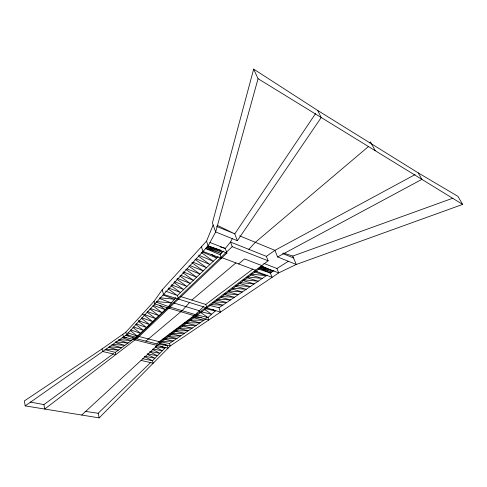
<?xml version="1.0" encoding="UTF-8"?>
<svg xmlns="http://www.w3.org/2000/svg" width="487" height="487" viewBox="0 0 487 487"><rect width="100%" height="100%" fill="white"/><g stroke="black" fill="none" stroke-linecap="round" stroke-linejoin="round"><path stroke-width="0.73" d="M253.666 69.117L212.399 222.924L215.662 231.952L237.364 240.706L321.219 117.513L317.67 110.433L253.666 69.117L258.061 78.699L462.65 204.418L296.285 264.471L278.704 272.903L170.243 345.971L99.19 417.883L25.196 405.884L24.35 400.953L102.063 348.917L125.829 332.189L154.032 301.331L162.177 289.826L206.525 241.156L213.148 224.994M258.061 78.699L215.662 231.952L208.168 245.844L126.517 334.8L25.196 405.884M232.482 238.277L230.509 242.051L225.28 248.437L226.96 253.051L137.845 337.698L44.737 409.056L43.909 404.594L113.459 353.726M315.558 113.587L234.783 233.87L237.364 240.706M168.922 308.174L168.435 306.567L175.679 297.648M201.393 246.781L203.006 251.462L221.384 258.347L220.1 254.762L223.198 250.975M189.82 302.25L182.114 310.651L145.863 341.125M248.833 249.356L255.352 242.313L368.683 146.362M165.732 347.292L152.51 360.733L142.624 358.712M203.797 306.402L195.378 314.614L159.249 341.716L156.863 343.919L134.595 338.264L125.567 335.257M85.122 411.357L98.149 413.262L150.879 362.31M218.139 256.631L177.396 295.53L178.498 299.079M167.37 307.577L137.413 336.103L115.291 352.387L105.003 349.684M137.571 336.7L220.471 257.848M221.019 257.325L232.226 246.666L268.142 260.807L195.567 315.205M81.7 415.046L159.699 343.274L262.183 266.559L278.704 272.903L276.933 268.495L263.875 263.424M206.451 317.481L207.931 317.494L215.668 310.663M369.335 142.886L370.497 141.9L375.209 150.684M191.823 300.065L235.939 262.883M238.618 263.942L244.565 258.944L261.793 265.567M180.281 296.437L205.788 304.454L252.881 269.049M159.419 342.3L194.964 315.655M232.226 246.666L230.509 242.051L266.371 256.339L274.924 250.342L415.088 174.583M209.453 305.367L218.986 307.741L267.223 275.07M268.897 272.787L270.352 272.951L273.944 270.522M160.716 341.965L169.506 343.457L206.245 318.632M276.933 268.495L288.45 261.227M239.586 235.842L274.924 250.342L277.596 256.935L421.888 179.368L418.23 172.885L317.67 110.433M283.483 253.088L292.76 256.065L452.904 198.166M161.465 341.588L173.262 340.918L162.774 339.074M165.026 338.964L177.037 338.368L168.459 336.809M168.49 336.322L180.829 335.805L169.878 333.747M172.088 333.668L184.646 333.23L173.457 331.057L188.475 330.636L177.061 328.36M179.24 328.311L192.328 328.037L182.138 325.943M182.156 325.62L196.2 325.419L184.323 322.905M186.576 322.893L200.09 322.79L189.413 320.47M190.173 320.16L203.998 320.148L191.671 317.396M193.893 317.408L201.283 317.451M210.974 304.667L222.821 305.142L212.941 302.628M214.664 301.977L226.674 302.53L216.642 299.925M218.158 299.262L230.546 299.913L221.086 297.393M221.153 296.492L234.436 297.277L223.917 294.416M224.897 293.752L238.344 294.629L228.385 291.859M105.789 349.173L118.463 350.062L108.364 347.304M228.659 291.001L242.276 291.963L232.177 289.101M109.155 346.787L121.653 347.73L111.742 344.906M232.256 288.213L246.227 289.29L235.081 286.064M112.534 344.394L124.867 345.38L115.133 342.501M236.804 285.485L250.196 286.6L238.898 283.264M115.352 341.929L128.093 343.025L118.7 340.127M240.633 282.691L254.19 283.897L242.739 280.445M156.303 301.538L171.406 302.908L159.523 298.549M118.767 339.506L131.332 340.65L122.127 337.698M243.549 279.788L258.201 281.182L246.599 277.614M159.675 297.807L174.389 299.231L163.005 295.006M122.937 337.144L126.577 337.491M132.409 338.057L134.595 338.264L135.021 339.859M247.414 276.951L262.231 278.454L250.312 274.717M251.304 274.096L266.279 275.709L254.214 271.849M255.772 271.296L257.227 271.46M126.443 334.776L128.635 335.038M135.952 335.927L137.413 336.103L137.845 337.698L126.517 334.8L125.829 332.189M158.354 344.169L167.321 345.679L168.052 348.193L123.467 336.943L122.791 334.332M155.523 346.604L164.807 348.229L160.838 346.074M152.802 349.033L162.317 350.762L155.359 347.03M30.145 402.031L43.909 404.594M150.008 351.431L159.839 353.282L152.65 349.459M147.324 353.83L157.38 355.778L149.862 351.827M144.657 356.216L154.939 358.262L147.184 354.226M196.858 314.955L207.931 317.494L208.765 320.02L154.805 303.979L154.032 301.331M141.072 360.41L153.198 363.223L152.51 360.733L144.517 356.612M201.673 311.911L211.602 314.255L204.784 309.562M205.185 308.557L215.284 311.004L212.91 309.367M138.886 336.48L159.249 341.716L159.699 343.274L170.243 345.971L169.506 343.457M169.878 306.993L195.378 314.614L195.884 316.191M173.975 303.011L199.347 310.743L199.773 312.051M220.331 246.903L225.28 248.437L209.994 242.502M207.675 245.917L221.08 250.288M258.14 268.97L270.352 272.951L272.093 277.353L255.882 271.277L255.346 269.883M206.646 247.073L222.163 252.236L207.596 246.252M259.881 268.069L271.667 272.063L260.253 267.004M127.874 332.877L137.413 336.103L130.327 330.588M205.624 248.224L221.128 253.502L206.573 247.402M130.65 329.918L140.42 333.242L133.012 327.526M133.444 326.941L143.446 330.356L135.824 324.525M136.135 323.892L146.49 327.459L138.661 321.505M138.265 320.623L149.564 324.537L141.407 318.376M141.711 317.774L152.65 321.59L142.49 313.963M261.093 266.992L272.976 271.174L262.14 266.231M144.584 314.699L155.767 318.632L147.08 312.137M147.482 311.601L158.902 315.643L149.996 309.02M150.294 308.435L162.055 312.642L152.936 305.879M153.235 305.288L165.233 309.61L159.34 305.252M156.09 302.08L168.435 306.567M165.635 291.123L177.396 295.53L168.143 288.882M221.719 257.593L255.498 270.285M168.575 288L180.543 292.529L170.955 285.638M171.381 284.792L183.715 289.503L173.932 282.472M226.96 253.051L208.168 245.844L206.525 241.156M174.364 281.62L186.905 286.453L176.799 279.185M177.365 278.424L190.119 283.385L179.819 275.965M180.933 275.411L193.357 280.293L182.868 272.726M183.289 271.892L196.614 277.182L185.803 269.366M186.905 268.836L199.901 274.047L188.895 266.072M277.596 256.935L296.285 264.471L292.76 256.065M190.003 265.549L203.207 270.888L191.878 262.663M192.968 262.164L206.537 267.71L195.019 259.315M216.636 226.425L234.783 233.87L217.147 225.244M282.551 253.471L293.57 257.994M196.115 258.816L209.891 264.508L198.647 256.29M198.593 255.151L213.269 261.282L201.241 252.461M202.33 251.98L216.672 258.031L211.784 254.433M205.551 248.553L220.1 254.762M259.206 268.154L270.352 272.951M163.955 344.029L167.321 345.679M418.23 172.885L457.908 196.352L462.65 204.418M200.65 312.496L207.931 317.494M266.371 256.339L268.142 260.807M261.683 265.287L262.183 266.559M218.986 307.741L220.483 312.124L163.565 294.44L162.177 289.826M205.788 304.454L206.938 307.912M156.863 343.919L157.301 345.478M115.291 352.387L115.833 354.566L102.69 351.517L102.063 348.917M98.149 413.262L99.19 417.883"/></g></svg>
